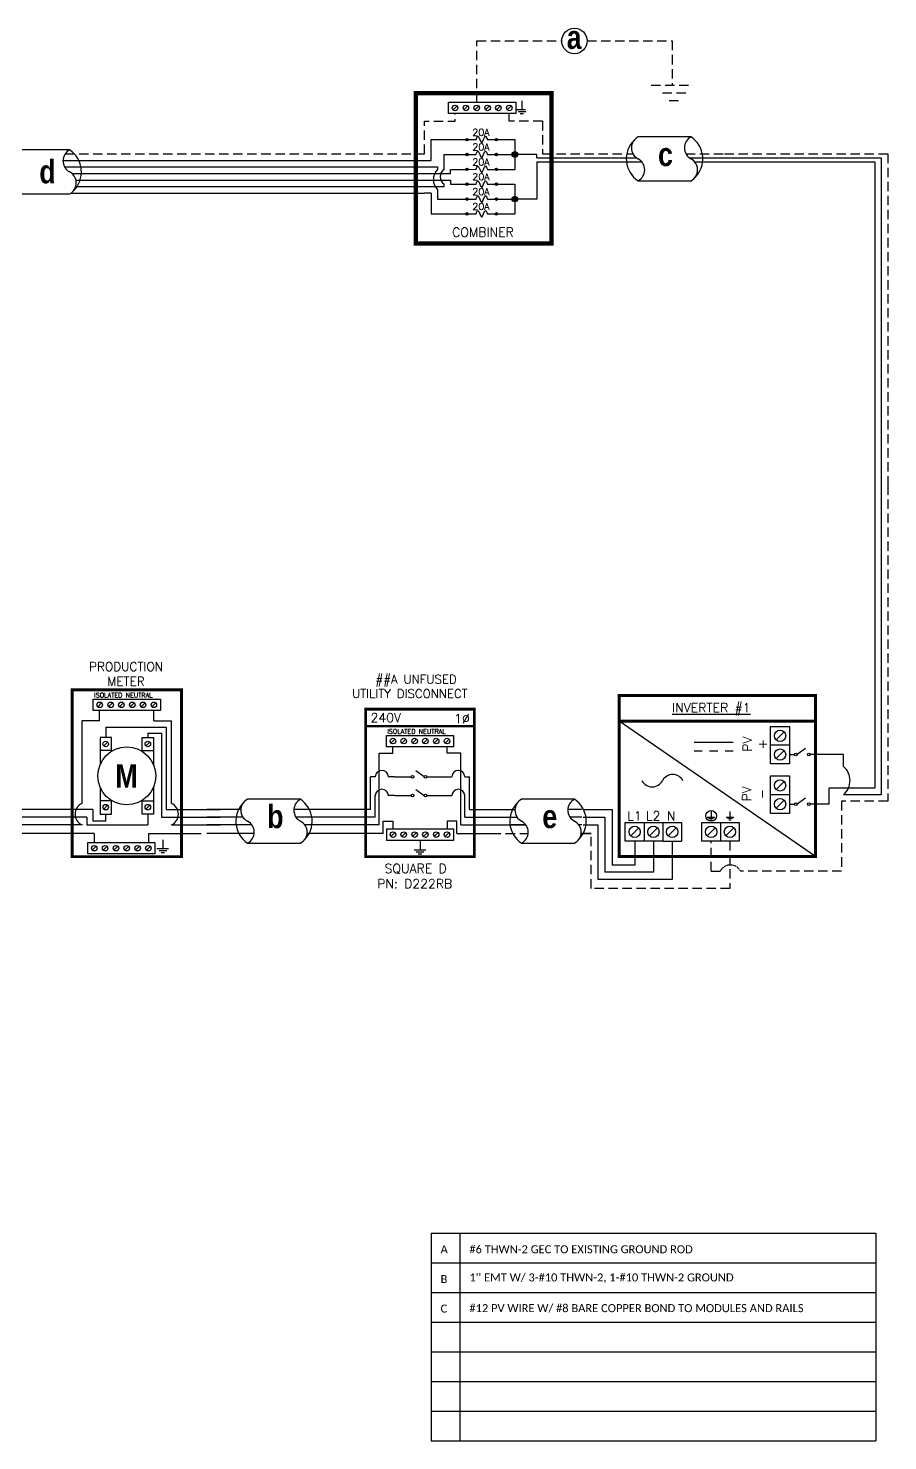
# Model space of a CAD drawing. Header units: feet. Extents: x 19668 to 20442, y 14552 to 15119.
# Drawn here: x 20097 to 20442, y 14552 to 15119 of the extents above; entities that cross this region are included whole.
import ezdxf

# ---------------------------------------------------------------- set-up
doc = ezdxf.new("R2010")
doc.units = ezdxf.units.FT
doc.header["$MEASUREMENT"] = 0
doc.linetypes.add('HIDDEN', pattern=[0.375, 0.25, -0.125])
for name, color, linetype in [('ONE LINE BLOCKS', 7, 'Continuous'), ('TABLES', 7, 'Continuous'), ('TEXT', 7, 'Continuous'), ('Z - TITLEBLOCK TXT', 7, 'Continuous')]:
    doc.layers.add(name, color=color, linetype=linetype)
doc.styles.add('ONE LINE TXT', font='techb___.ttf')
doc.styles.get("Standard").update_dxf_attribs({"font": 'simplex.shx'})

# ---------------------------------------------------------------- blocks, each defined once
blk = doc.blocks.new('M_METER PAN')
at = {"color": 253, "linetype": 'Continuous'}
for p, q in [((4.73, 8.02), (4.73, 8.75)), ((8.59, 8.02), (8.59, 8.75)), ((4.73, 8.02), (3.48, 8.02)), ((3.48, 2.14), (3.48, 8.02)), ((8.59, 8.02), (9.84, 8.02)), ((9.84, 2.14), (9.84, 8.02)), ((3.48, 0.61), (0, 0.61)), ((9.84, 0.61), (13.32, 0.61))]:
    blk.add_line(p, q, dxfattribs=at)
at = {"color": 7, "linetype": 'Continuous'}
for p, q in [((5.16, 7.56), (5.16, 6.82)), ((5.16, 7.56), (9.47, 7.56)), ((9.47, 7.56), (9.47, 1.71)), ((4.25, 1.71), (0, 1.71)), ((4.25, 1.71), (4.25, 0.9)), ((5.16, 0.9), (5.16, 1.37)), ((9.47, 1.71), (13.32, 1.71)), ((4.25, 0.9), (5.16, 0.9))]:
    blk.add_line(p, q, dxfattribs=at)
at = {"color": 10, "linetype": 'Continuous'}
for p, q in [((8.16, 7.14), (8.16, 6.82)), ((8.16, 7.14), (9.12, 7.14)), ((9.12, 7.14), (9.12, 1.15)), ((3.83, 1.15), (0, 1.15)), ((3.83, 1.15), (3.83, 0.61)), ((8.16, 1.37), (8.16, 0.61)), ((9.12, 1.15), (13.32, 1.15)), ((3.83, 0.61), (8.16, 0.61))]:
    blk.add_line(p, q, dxfattribs=at)
at = {"color": 1, "linetype": 'Continuous'}
for p, q in [((5.57, 5.9), (4.76, 5.9)), ((7.76, 5.9), (8.56, 5.9)), ((5.57, 2.33), (4.76, 2.33)), ((7.76, 2.33), (8.56, 2.33))]:
    blk.add_line(p, q, dxfattribs=at)
at = {"color": 253, "linetype": 'Continuous'}
for centre, start, end in [((3.82, 1.37), 113.9997, 246.0003), ((9.5, 1.37), 293.9997, 66.0003)]:
    blk.add_arc(centre, 0.835, start, end, dxfattribs=at)
at = {"layer": 'ONE LINE BLOCKS', "lineweight": 50, "const_width": 0.21}
blk.add_lwpolyline([(2.77, -1.65), (2.77, 10.22), (10.55, 10.22), (10.55, -1.65)], close=True, dxfattribs=at)
at = {"layer": 'TEXT', "color": 92, "linetype": 'HIDDEN', "ltscale": 15}
for p, q in [((4.35, 0), (0, 0)), ((4.35, 0), (4.35, -0.65)), ((8.2, 0), (8.2, -0.65)), ((8.2, 0), (13.32, 0))]:
    blk.add_line(p, q, dxfattribs=at)
at = {"layer": 'TEXT', "color": 92, "linetype": 'Continuous', "flags": 128}
for points in [[(9.23, -0.46), (9.23, -1.08)], [(8.81, -1.08), (9.64, -1.08)], [(9.5, -1.23), (8.96, -1.23)], [(9.35, -1.38), (9.1, -1.38)]]:
    blk.add_lwpolyline(points, dxfattribs=at)
at = {"layer": 'TEXT', "linetype": 'Continuous'}
blk.add_circle((6.66, 4.09), 2.06, dxfattribs=at)
at = {"layer": 'Z - TITLEBLOCK TXT', "color": 1, "linetype": 'Continuous'}
for p, q in [((4.27, 8.75), (4.27, 9.55)), ((4.27, 9.55), (9.05, 9.55)), ((9.05, 9.55), (9.05, 8.75)), ((9.05, 8.75), (4.27, 8.75)), ((4.76, 6.82), (4.76, 4.89)), ((5.57, 6.82), (4.76, 6.82)), ((5.57, 5.84), (5.57, 6.82)), ((7.76, 5.84), (7.76, 6.82)), ((7.76, 6.82), (8.56, 6.82)), ((8.56, 6.82), (8.56, 4.89)), ((4.76, 3.3), (4.76, 1.37)), ((8.56, 3.3), (8.56, 1.37)), ((5.57, 1.37), (5.57, 2.35)), ((7.76, 1.37), (7.76, 2.35)), ((4.76, 1.37), (5.57, 1.37)), ((8.56, 1.37), (7.76, 1.37)), ((3.89, -1.45), (3.89, -0.65)), ((3.89, -0.65), (8.66, -0.65)), ((8.66, -0.65), (8.66, -1.45)), ((8.66, -1.45), (3.89, -1.45))]:
    blk.add_line(p, q, dxfattribs=at)
at = {"layer": 'Z - TITLEBLOCK TXT', "color": 4, "linetype": 'Continuous'}
for p, q in [((4.87, 9.29), (4.6, 9.01)), ((5.64, 9.29), (5.37, 9.01)), ((6.42, 9.29), (6.14, 9.01)), ((7.19, 9.29), (6.91, 9.01)), ((7.96, 9.29), (7.68, 9.01)), ((8.73, 9.29), (8.45, 9.01)), ((5.3, 6.5), (5.02, 6.22)), ((8.3, 6.5), (8.02, 6.22)), ((5.3, 2.01), (5.02, 1.73)), ((8.3, 2.01), (8.02, 1.73)), ((4.49, -0.91), (4.21, -1.19)), ((5.26, -0.91), (4.98, -1.19)), ((6.03, -0.91), (5.75, -1.19)), ((6.8, -0.91), (6.52, -1.19)), ((7.57, -0.91), (7.29, -1.19)), ((8.34, -0.91), (8.06, -1.19))]:
    blk.add_line(p, q, dxfattribs=at)
for centre in [(4.73, 9.15), (5.51, 9.15), (6.28, 9.15), (7.05, 9.15), (7.82, 9.15), (8.59, 9.15), (5.16, 6.36), (8.16, 6.36), (5.16, 1.87), (8.16, 1.87), (4.35, -1.05), (5.12, -1.05), (5.89, -1.05), (6.66, -1.05), (7.43, -1.05), (8.2, -1.05)]:
    blk.add_circle(centre, 0.197, dxfattribs=at)
at = {"layer": 'TABLES', "color": 4, "linetype": 'Continuous'}
blk.add_text('ISOLATED NEUTRAL', height=0.3321, dxfattribs=at).set_placement((4.34, 9.67))
at = {"layer": 'TEXT', "color": 1, "insert": (6.61, 11.34), "char_height": 0.6278, "attachment_point": 5}
blk.add_mtext_dynamic_manual_height_columns('PRODUCTION METER', width=1.3203, gutter_width=7.17, heights=[0], dxfattribs=at)
at = {"layer": 'Z - TITLEBLOCK TXT', "color": 253, "linetype": 'Continuous', "style": 'ONE LINE TXT'}
blk.add_text('M', height=1.66, dxfattribs=at).set_placement((5.85, 3.26))
blk = doc.blocks.new('*U14')
at = {"color": 0}
blk.add_blockref('M_METER PAN', (0, 0), dxfattribs=at)
blk = doc.blocks.new('*U8')
at = {"color": 7, "linetype": 'Continuous'}
for p, q in [((6.67, 2.43), (2.91, 2.43)), ((2.44, 1.71), (0, 1.71)), ((9.57, 1.71), (6.2, 1.71)), ((2.91, -0.69), (6.67, -0.69))]:
    blk.add_line(p, q, dxfattribs=at)
at = {"color": 10, "linetype": 'Continuous'}
for p, q in [((2.59, 1.15), (0, 1.15)), ((9.57, 1.15), (6.35, 1.15))]:
    blk.add_line(p, q, dxfattribs=at)
at = {"color": 253, "linetype": 'Continuous'}
for p, q in [((3.21, 0.61), (0, 0.61)), ((9.57, 0.61), (6.97, 0.61))]:
    blk.add_line(p, q, dxfattribs=at)
at = {"color": 7, "linetype": 'Continuous'}
for centre, start, end in [((3.94, 0.87), 133.9732, 236.4265), ((5.63, 0.87), 313.9732, 56.4265)]:
    blk.add_arc(centre, 1.87, start, end, dxfattribs=at)
at = {"layer": 'TEXT', "color": 92, "linetype": 'HIDDEN', "ltscale": 15}
for p, q in [((3.37, 0), (0, 0)), ((9.57, 0), (7.14, 0))]:
    blk.add_line(p, q, dxfattribs=at)
at = {"layer": 'Z - TITLEBLOCK TXT', "linetype": 'Continuous'}
for centre, start, end in [((3.31, 1.65), 117.6639, 242.3361), ((7.08, 1.65), 117.6639, 242.3361), ((2.5, 0.09), 297.6639, 62.3361), ((6.26, 0.09), 297.6639, 62.3361)]:
    blk.add_arc(centre, 0.882, start, end, dxfattribs=at)
blk = doc.blocks.new('*T12')
at = {"linetype": 'ByBlock', "lineweight": -2, "transparency": 16777216}
for p, q in [((0, 0), (178.52, 0)), ((0, 0), (0, -83.27)), ((11.58, 0), (11.58, -83.27)), ((178.52, 0), (178.52, -83.27)), ((0, -11.84), (178.52, -11.84)), ((0, -23.75), (178.52, -23.75)), ((0, -35.65), (178.52, -35.65)), ((0, -47.56), (178.52, -47.56)), ((0, -59.46), (178.52, -59.46)), ((0, -71.37), (178.52, -71.37)), ((0, -83.27), (178.52, -83.27))]:
    blk.add_line(p, q, dxfattribs=at)
at = {"color": 0, "linetype": 'Continuous', "transparency": 16777216, "char_height": 3.2119, "attachment_point": 7}
for s, insert, width in [('{\\fCalibri|b0|i0|c0;A', (3.78, -8.06), 4.025), ('{\\fCalibri|b0|i0|c0;#6 THWN-2 GEC TO EXISTING GROUND ROD', (15.36, -8.06), 159.3801), ('{\\fCalibri|b0|i0|c0;B', (3.78, -19.97), 4.025), ("{\\fCalibri|b0|i0|c0;1'' EMT W/ 3-#10 THWN-2, 1-#10 THWN-2 GROUND", (15.36, -19.97), 159.3801), ('{\\fCalibri|b0|i0|c0;#12 PV WIRE W/ #8 BARE COPPER BOND TO MODULES AND RAILS', (15.36, -31.87), 159.3801), ('{\\fCalibri|b0|i0|c0;C', (3.78, -31.87), 4.025), ('{\\fCalibri|b0|i0|c0;', (3.78, -43.78), 4.025), ('{\\fCalibri|b0|i0|c0;', (15.36, -43.78), 159.3801), ('{\\fCalibri|b0|i0|c0;', (3.78, -55.68), 4.025), ('{\\fCalibri|b0|i0|c0;', (15.36, -55.68), 159.3801), ('{\\fCalibri|b0|i0|c0;', (3.78, -67.59), 4.025), ('{\\fCalibri|b0|i0|c0;', (15.36, -67.59), 159.3801), ('{\\fCalibri|b0|i0|c0;', (3.78, -79.5), 4.025), ('{\\fCalibri|b0|i0|c0;', (15.36, -79.5), 159.3801)]:
    blk.add_mtext(s, dxfattribs=dict(at, insert=insert, width=width))
blk = doc.blocks.new('M_UTILITY DISCONNECT')
at = {"color": 253, "linetype": 'Continuous'}
for p, q in [((3.67, 5.71), (3.67, 6.17)), ((7.52, 5.71), (7.52, 6.17)), ((2.7, 0.61), (2.7, 5.71)), ((2.7, 5.71), (3.67, 5.71)), ((8.5, 5.71), (7.52, 5.71)), ((8.5, 0.61), (8.5, 5.71)), ((2.7, 0.61), (0, 0.61)), ((8.5, 0.61), (11.2, 0.61))]:
    blk.add_line(p, q, dxfattribs=at)
at = {"color": 7, "linetype": 'Continuous'}
for p, q in [((2.08, 1.71), (2.08, 4.03)), ((2.41, 4.03), (2.08, 4.03)), ((3.81, 4.03), (3.34, 4.03)), ((7.39, 4.03), (7.85, 4.03)), ((8.79, 4.03), (9.12, 4.03)), ((9.12, 1.71), (9.12, 4.03)), ((2.08, 1.71), (0, 1.71)), ((9.12, 1.71), (11.2, 1.71))]:
    blk.add_line(p, q, dxfattribs=at)
at = {"color": 10, "linetype": 'Continuous'}
for p, q in [((2.41, 1.15), (2.41, 2.7)), ((3.81, 2.7), (3.34, 2.7)), ((7.39, 2.7), (7.85, 2.7)), ((8.79, 1.15), (8.79, 2.7)), ((2.41, 1.15), (0, 1.15)), ((8.79, 1.15), (11.2, 1.15))]:
    blk.add_line(p, q, dxfattribs=at)
at = {"color": 7, "linetype": 'Continuous'}
for centre in [(2.88, 4.01), (8.32, 4.01)]:
    blk.add_arc(centre, 0.468, 3.2819, 176.7181, dxfattribs=at)
at = {"color": 10, "linetype": 'Continuous'}
for centre in [(2.88, 2.67), (8.32, 2.67)]:
    blk.add_arc(centre, 0.468, 3.2819, 176.7181, dxfattribs=at)
at = {"layer": 'ONE LINE BLOCKS', "lineweight": 50}
blk.add_line((1.73, 7.64), (9.46, 7.64), dxfattribs=at)
at = {"layer": 'ONE LINE BLOCKS', "lineweight": 50, "const_width": 0.21}
blk.add_lwpolyline([(1.73, -1.65), (1.73, 8.84), (9.46, 8.84), (9.46, -1.65)], close=True, dxfattribs=at)
at = {"layer": 'TEXT', "color": 92, "linetype": 'HIDDEN', "ltscale": 15}
for p, q in [((2.98, 0), (0, 0)), ((2.98, 0), (2.98, 0.87)), ((2.98, 0.87), (3.67, 0.87)), ((3.67, 0.87), (3.67, 0.32)), ((8.22, 0.87), (7.52, 0.87)), ((7.52, 0.87), (7.52, 0.32)), ((8.22, 0), (8.22, 0.87)), ((8.22, 0), (11.2, 0))]:
    blk.add_line(p, q, dxfattribs=at)
at = {"layer": 'TEXT', "color": 92, "linetype": 'Continuous', "flags": 128}
for points in [[(5.6, -0.54), (5.6, -1.16)], [(5.18, -1.16), (6.01, -1.16)], [(5.87, -1.32), (5.33, -1.32)], [(5.72, -1.47), (5.47, -1.47)]]:
    blk.add_lwpolyline(points, dxfattribs=at)
at = {"layer": 'Z - TITLEBLOCK TXT', "color": 1, "linetype": 'Continuous'}
for p, q in [((3.21, 6.17), (3.21, 6.97)), ((3.21, 6.97), (7.98, 6.97)), ((7.98, 6.17), (3.21, 6.17)), ((7.98, 6.97), (7.98, 6.17)), ((3.81, 4.03), (4.97, 4.03)), ((5.31, 4.47), (5.89, 4.04)), ((6.08, 4.03), (7.39, 4.03)), ((5.31, 3.13), (5.89, 2.7)), ((3.81, 2.7), (4.97, 2.7)), ((6.08, 2.7), (7.39, 2.7)), ((3.21, 0.32), (7.98, 0.32)), ((3.21, 0.32), (3.21, -0.49)), ((7.98, 0.32), (7.98, -0.49)), ((7.98, -0.49), (3.21, -0.49))]:
    blk.add_line(p, q, dxfattribs=at)
at = {"layer": 'Z - TITLEBLOCK TXT', "color": 4, "linetype": 'Continuous'}
for p, q in [((3.81, 6.71), (3.53, 6.43)), ((4.58, 6.71), (4.3, 6.43)), ((5.35, 6.71), (5.07, 6.43)), ((6.12, 6.71), (5.84, 6.43)), ((6.89, 6.71), (6.61, 6.43)), ((7.66, 6.71), (7.39, 6.43)), ((3.81, 0.06), (3.53, -0.22)), ((4.58, 0.06), (4.3, -0.22)), ((5.35, 0.06), (5.07, -0.22)), ((6.12, 0.06), (5.84, -0.22)), ((6.89, 0.06), (6.61, -0.22)), ((7.66, 0.06), (7.39, -0.22))]:
    blk.add_line(p, q, dxfattribs=at)
for centre in [(3.67, 6.57), (4.44, 6.57), (5.21, 6.57), (5.98, 6.57), (6.75, 6.57), (7.52, 6.57), (3.67, -0.08), (4.44, -0.08), (5.21, -0.08), (5.98, -0.08), (6.75, -0.08), (7.52, -0.08)]:
    blk.add_circle(centre, 0.197, dxfattribs=at)
at = {"layer": 'Z - TITLEBLOCK TXT', "color": 1, "linetype": 'Continuous'}
for centre in [(5.07, 4.03), (5.98, 4.03), (5.07, 2.7), (5.98, 2.7)]:
    blk.add_circle(centre, 0.0959, dxfattribs=at)
at = {"layer": 'TABLES', "color": 4, "linetype": 'Continuous'}
blk.add_text('ISOLATED NEUTRAL', height=0.3321, dxfattribs=at).set_placement((3.27, 7.09))
at = {"layer": 'TEXT', "color": 1}
for s, width, gutter_width, heights, insert, char_height, attachment_point in [('\\A1;\\pi2.3297; ##A UNFUSED \\P\\pi1.0912;UTILITY DISCONNECT', 11.508, 0, [1.92], (-0.32, 11.27), 0.612, 1), ('240V', 0.1481, 0.75, [0], (3.16, 8.23), 0.648, 5), ('1∅', 0.1481, 0.75, [0], (8.58, 8.17), 0.648, 5), ('\\A1;\\pi1.5665,t4.8065;SQUARE D\\P\\pi1.042,t4.282;PN: D222RB', 8.0394, 0.203, [2.35], (1.51, -2.17), 0.648, 1)]:
    blk.add_mtext_dynamic_manual_height_columns(s, width=width, gutter_width=gutter_width, heights=heights, dxfattribs=dict(at, insert=insert, char_height=char_height, attachment_point=attachment_point))

msp = doc.modelspace()

# ---------------------------------------------------------------- hatches: boundary and pattern name
at = {"linetype": 'Continuous'}
h = msp.add_hatch(color=7, dxfattribs=at)
h.dxf.hatch_style = 1
edge = h.paths.add_edge_path()
edge.add_arc((20273.28, 15073.96), 0.513, 0, 360)
h = msp.add_hatch(color=7, dxfattribs=at)
h.dxf.hatch_style = 1
edge = h.paths.add_edge_path()
edge.add_arc((20285.06, 15073.96), 0.513, 0, 360)
h = msp.add_hatch(color=7, dxfattribs=at)
h.dxf.hatch_style = 1
edge = h.paths.add_edge_path()
edge.add_arc((20273.28, 15068), 0.513, 0, 360)
h = msp.add_hatch(color=7, dxfattribs=at)
h.dxf.hatch_style = 1
edge = h.paths.add_edge_path()
edge.add_arc((20285.06, 15068), 0.513, 0, 360)
h = msp.add_hatch(color=7, dxfattribs=at)
h.dxf.hatch_style = 1
edge = h.paths.add_edge_path()
edge.add_arc((20273.28, 15062.04), 0.513, 0, 360)
h = msp.add_hatch(color=7, dxfattribs=at)
h.dxf.hatch_style = 1
edge = h.paths.add_edge_path()
edge.add_arc((20285.06, 15062.04), 0.513, 0, 360)
h = msp.add_hatch(color=253, dxfattribs=at)
h.dxf.hatch_style = 1
edge = h.paths.add_edge_path()
edge.add_arc((20273.28, 15056.08), 0.513, 0, 360)
h = msp.add_hatch(color=253, dxfattribs=at)
h.dxf.hatch_style = 1
edge = h.paths.add_edge_path()
edge.add_arc((20285.06, 15056.08), 0.513, 0, 360)
h = msp.add_hatch(color=253, dxfattribs=at)
h.dxf.hatch_style = 1
edge = h.paths.add_edge_path()
edge.add_arc((20273.28, 15050.12), 0.513, 0, 360)
h = msp.add_hatch(color=253, dxfattribs=at)
h.dxf.hatch_style = 1
edge = h.paths.add_edge_path()
edge.add_arc((20285.06, 15050.12), 0.513, 0, 360)
h = msp.add_hatch(color=253, dxfattribs=at)
h.dxf.hatch_style = 1
edge = h.paths.add_edge_path()
edge.add_arc((20273.28, 15044.16), 0.513, 0, 360)
h = msp.add_hatch(color=253, dxfattribs=at)
h.dxf.hatch_style = 1
edge = h.paths.add_edge_path()
edge.add_arc((20285.06, 15044.16), 0.513, 0, 360)
at = {"layer": 'ONE LINE BLOCKS', "linetype": 'Continuous'}
h = msp.add_hatch(color=254, dxfattribs=at)
h.dxf.hatch_style = 1
edge = h.paths.add_edge_path()
edge.add_arc((20292.46, 15068), 1.11, 0, 360)
h = msp.add_hatch(color=254, dxfattribs=at)
h.dxf.hatch_style = 1
edge = h.paths.add_edge_path()
edge.add_arc((20292.46, 15050.12), 1.11, 0, 360)

# ---------------------------------------------------------------- linework, layer by layer
at = {"color": 7, "linetype": 'Continuous'}
for p, q in [((20113.73, 15069.82), (20092.48, 15069.82)), ((20363.2, 15075.07), (20341.96, 15075.07)), ((20111.07, 15065.62), (20256.2, 15065.61)), ((20301.31, 15068), (20292.46, 15068)), ((20301.31, 15066.63), (20301.31, 15068)), ((20301.31, 15066.63), (20341.35, 15066.63)), ((20362.6, 15066.63), (20376.6, 15066.63)), ((20376.6, 15066.63), (20439.57, 15066.63)), ((20439.57, 15066.63), (20439.57, 14934.81)), ((20114.67, 15060.37), (20256.2, 15060.37)), ((20116.17, 15055.13), (20256.2, 15055.13)), ((20341.96, 15057.44), (20363.2, 15057.44)), ((20092.48, 15052.2), (20113.73, 15052.2)), ((20439.57, 14934.81), (20439.57, 14811.02)), ((20424.4, 14827.14), (20410.99, 14827.14)), ((20424.4, 14822.42), (20424.4, 14827.14)), ((20316.42, 14809.22), (20295.17, 14809.22)), ((20439.57, 14811.02), (20424.4, 14811.02)), ((20286, 14805.14), (20292.52, 14805.14)), ((20319.43, 14805.14), (20313.76, 14805.14)), ((20319.94, 14805.14), (20331.53, 14805.14)), ((20331.53, 14805.14), (20331.53, 14782.76)), ((20340.58, 14792.35), (20340.58, 14782.76)), ((20295.17, 14791.59), (20316.42, 14791.59)), ((20340.58, 14782.76), (20331.53, 14782.76))]:
    msp.add_line(p, q, dxfattribs=at)
at = {"color": 1, "linetype": 'Continuous'}
for p, q in [((20273.79, 15073.96), (20276.93, 15073.97)), ((20281.43, 15073.96), (20284.55, 15073.96)), ((20273.79, 15068), (20276.93, 15068.01)), ((20281.43, 15068), (20284.55, 15068)), ((20273.79, 15062.04), (20276.93, 15062.05)), ((20281.43, 15062.04), (20284.55, 15062.04)), ((20273.79, 15056.08), (20276.93, 15056.09)), ((20281.43, 15056.08), (20284.55, 15056.08)), ((20273.79, 15050.12), (20276.93, 15050.12)), ((20281.43, 15050.12), (20284.55, 15050.12)), ((20273.79, 15044.16), (20276.93, 15044.16)), ((20281.43, 15044.16), (20284.55, 15044.16))]:
    msp.add_line(p, q, dxfattribs=at)
at = {"color": 253, "linetype": 'Continuous'}
for p, q in [((20301.31, 15065.02), (20301.31, 15050.12)), ((20301.31, 15065.02), (20343.48, 15065.02)), ((20364.73, 15065.02), (20376.6, 15065.02)), ((20376.6, 15065.02), (20436.95, 15065.02)), ((20436.95, 15065.02), (20436.95, 14932.14)), ((20111.69, 15062.99), (20256.2, 15062.99)), ((20116.26, 15057.75), (20256.2, 15057.75)), ((20114.24, 15052.5), (20256.2, 15052.5)), ((20258.82, 15052.5), (20258.82, 15044.16)), ((20301.31, 15050.12), (20292.46, 15050.12)), ((20258.82, 15044.16), (20266.69, 15044.16)), ((20436.95, 14932.14), (20436.95, 14813.64)), ((20436.95, 14813.64), (20418.49, 14813.64)), ((20418.49, 14813.64), (20418.49, 14807.24)), ((20418.49, 14807.24), (20410.99, 14807.24)), ((20284.74, 14798.93), (20296.88, 14798.93)), ((20296.88, 14798.93), (20290.58, 14798.93)), ((20319.43, 14798.93), (20318.13, 14798.93)), ((20319.94, 14798.93), (20325.91, 14798.93)), ((20325.91, 14776.99), (20325.91, 14798.93)), ((20355.65, 14792.35), (20355.65, 14776.99)), ((20355.65, 14776.99), (20325.91, 14776.99))]:
    msp.add_line(p, q, dxfattribs=at)
at = {"color": 10, "linetype": 'Continuous'}
for p, q in [((20284.14, 14801.97), (20293.4, 14801.97)), ((20319.43, 14801.97), (20314.64, 14801.97)), ((20319.94, 14801.97), (20328.59, 14801.97)), ((20328.59, 14801.97), (20328.59, 14779.95)), ((20348.12, 14792.35), (20348.12, 14779.95)), ((20348.12, 14779.95), (20328.59, 14779.95))]:
    msp.add_line(p, q, dxfattribs=at)
at = {"color": 7, "linetype": 'Continuous', "flags": 128}
for points in [[(20256.2, 15065.61), (20258.82, 15065.61), (20258.82, 15073.96), (20266.69, 15073.96)], [(20266.69, 15073.96), (20273.28, 15073.96)], [(20285.06, 15073.96), (20292.46, 15073.96)], [(20292.46, 15073.96), (20292.46, 15062.04)], [(20264.07, 15062.04), (20264.07, 15068), (20266.69, 15068)], [(20266.69, 15068), (20273.28, 15068)], [(20266.69, 15068), (20273.28, 15068)], [(20285.06, 15068), (20292.46, 15068)], [(20256.2, 15060.37), (20266.69, 15060.37), (20266.69, 15062.04)], [(20266.69, 15062.04), (20273.28, 15062.04)], [(20266.69, 15062.04), (20273.28, 15062.04)], [(20285.06, 15062.04), (20292.46, 15062.04)], [(20256.2, 15055.13), (20264.07, 15055.13), (20264.07, 15056.08)]]:
    msp.add_lwpolyline(points, dxfattribs=at)
at = {"color": 253, "linetype": 'Continuous', "flags": 128}
for points in [[(20256.2, 15062.99), (20261.45, 15062.99), (20261.45, 15062.04)], [(20256.2, 15057.75), (20266.69, 15057.75), (20266.69, 15056.08)], [(20261.45, 15053.77), (20261.45, 15050.12), (20266.69, 15050.12)], [(20266.69, 15056.08), (20273.28, 15056.08)], [(20266.69, 15056.08), (20273.28, 15056.08)], [(20285.06, 15056.08), (20292.46, 15056.08)], [(20292.46, 15056.08), (20292.46, 15044.16)], [(20258.82, 15052.5), (20256.2, 15052.5)], [(20266.69, 15050.12), (20273.28, 15050.12)], [(20266.69, 15050.12), (20273.28, 15050.12)], [(20285.06, 15050.12), (20292.46, 15050.12)], [(20266.69, 15044.16), (20273.28, 15044.16)], [(20285.06, 15044.16), (20292.46, 15044.16)]]:
    msp.add_lwpolyline(points, dxfattribs=at)
at = {"color": 7, "linetype": 'Continuous'}
for centre, radius in [((20316.4, 15113.57), 5.11), ((20273.28, 15073.96), 0.513), ((20285.06, 15073.96), 0.513), ((20273.28, 15068), 0.513), ((20285.06, 15068), 0.513), ((20273.28, 15062.04), 0.513), ((20285.06, 15062.04), 0.513)]:
    msp.add_circle(centre, radius, dxfattribs=at)
at = {"color": 253, "linetype": 'Continuous'}
for centre in [(20273.28, 15056.08), (20285.06, 15056.08), (20273.28, 15050.12), (20285.06, 15050.12), (20273.28, 15044.16), (20285.06, 15044.16)]:
    msp.add_circle(centre, 0.513, dxfattribs=at)
at = {"color": 7, "linetype": 'Continuous'}
for centre, radius, start, end in [((20107.88, 15061.01), 10.58, 313.9732, 56.4265), ((20347.81, 15066.25), 10.58, 133.9732, 236.4265), ((20357.35, 15066.25), 10.58, 313.9732, 56.4265), ((20266.11, 15059.06), 3.61, 124.3567, 235.6433), ((20310.57, 14800.4), 10.58, 313.9732, 56.4265), ((20301.02, 14800.4), 10.58, 133.9732, 236.4265)]:
    msp.add_arc(centre, radius, start, end, dxfattribs=at)
at = {"color": 253, "linetype": 'Continuous'}
msp.add_arc((20265.67, 15057.91), 5.91, 135.6055, 224.3945, dxfattribs=at)
at = {"color": 1, "linetype": 'Continuous'}
for points in [[(20276.93, 15073.97), (20277.59, 15075.31), (20279.18, 15072.62), (20280.64, 15075.31), (20281.43, 15073.96)], [(20276.93, 15068.01), (20277.59, 15069.34), (20279.18, 15066.66), (20280.64, 15069.34), (20281.43, 15068)], [(20276.93, 15062.05), (20277.59, 15063.38), (20279.18, 15060.7), (20280.64, 15063.38), (20281.43, 15062.04)], [(20276.93, 15056.09), (20277.59, 15057.42), (20279.18, 15054.73), (20280.64, 15057.42), (20281.43, 15056.08)], [(20276.93, 15050.12), (20277.59, 15051.46), (20279.18, 15048.77), (20280.64, 15051.46), (20281.43, 15050.12)], [(20276.93, 15044.16), (20277.59, 15045.5), (20279.18, 15042.81), (20280.64, 15045.5), (20281.43, 15044.16)]]:
    msp.add_spline(points, degree=3, dxfattribs=at)
at = {"layer": 'ONE LINE BLOCKS', "lineweight": 50}
for points, const_width in [([(20307.23, 15032.31), (20252.77, 15032.31), (20252.77, 15092.65), (20307.23, 15092.65)], 1.71), ([(20307.23, 15032.31), (20252.77, 15032.31), (20252.77, 15092.65), (20307.23, 15092.65)], 1.71), ([(20334.37, 14786.19), (20334.37, 14850.84), (20413.14, 14850.84), (20413.14, 14786.19)], 1.19), ([(20334.37, 14840.56), (20334.37, 14850.84), (20413.14, 14850.84), (20413.14, 14840.56)], 1.19)]:
    msp.add_lwpolyline(points, close=True, dxfattribs=dict(at, const_width=const_width))
at = {"layer": 'TEXT', "color": 92, "linetype": 'HIDDEN', "ltscale": 15}
for p, q in [((20277.18, 15088.97), (20277.18, 15113.57)), ((20277.18, 15113.57), (20311.29, 15113.57)), ((20321.51, 15113.57), (20355.62, 15113.57)), ((20355.62, 15113.57), (20355.62, 15095.78)), ((20290.23, 15081.35), (20290.23, 15084.43)), ((20303.58, 15081.35), (20290.23, 15081.35)), ((20303.58, 15081.35), (20303.58, 15068.24)), ((20111.94, 15068.24), (20256.2, 15068.24)), ((20303.58, 15068.24), (20339.92, 15068.24)), ((20361.17, 15068.24), (20376.6, 15068.24)), ((20376.6, 15068.24), (20442.19, 15068.24)), ((20442.19, 15068.24), (20442.19, 14935.21)), ((20442.19, 14935.21), (20442.19, 14808.4)), ((20442.19, 14808.4), (20423.68, 14808.4)), ((20423.68, 14808.4), (20423.68, 14780.32)), ((20283.16, 14795.48), (20297.81, 14795.48)), ((20323.18, 14795.48), (20319.06, 14795.48)), ((20319.94, 14795.48), (20323.18, 14795.48)), ((20323.18, 14773.45), (20323.18, 14795.48)), ((20371.29, 14780.32), (20371.29, 14792.35)), ((20378.82, 14792.35), (20378.82, 14773.45)), ((20371.29, 14780.32), (20374.89, 14780.32)), ((20423.68, 14780.32), (20383.13, 14780.32)), ((20378.82, 14773.45), (20323.18, 14773.45))]:
    msp.add_line(p, q, dxfattribs=at)
at = {"layer": 'TEXT', "color": 92, "linetype": 'HIDDEN', "ltscale": 15, "flags": 128}
for points in [[(20347.14, 15095.78), (20364.11, 15095.78)], [(20361.17, 15092.63), (20350.08, 15092.63)], [(20295.3, 15089.56), (20295.29, 15086.05)], [(20358.23, 15089.49), (20353.02, 15089.49)], [(20256.2, 15068.24), (20256.2, 15081.35), (20268.47, 15081.35), (20268.47, 15084.43)], [(20292.95, 15086.05), (20297.63, 15086.05)], [(20296.82, 15085.19), (20293.76, 15085.19)], [(20296.01, 15084.32), (20294.57, 15084.32)]]:
    msp.add_lwpolyline(points, dxfattribs=at)
at = {"layer": 'TEXT', "color": 92, "linetype": 'Continuous', "flags": 128}
for points in [[(20371.29, 14804.29), (20371.29, 14802)], [(20378.83, 14804.29), (20378.82, 14802)], [(20369.75, 14802), (20372.82, 14802)], [(20372.29, 14801.43), (20370.28, 14801.43)], [(20371.76, 14800.86), (20370.82, 14800.86)], [(20377.29, 14802), (20380.36, 14802)], [(20379.83, 14801.43), (20377.82, 14801.43)], [(20379.29, 14800.86), (20378.35, 14800.86)]]:
    msp.add_lwpolyline(points, dxfattribs=at)
at = {"layer": 'TEXT', "color": 92, "linetype": 'Continuous'}
msp.add_circle((20371.29, 14802.55), 2.17, dxfattribs=at)
at = {"layer": 'TEXT', "color": 92, "linetype": 'HIDDEN', "ltscale": 0.3}
msp.add_arc((20379.01, 14778.16), 4.65, 27.6639, 152.3361, dxfattribs=at)
at = {"layer": 'Z - TITLEBLOCK TXT', "color": 1, "linetype": 'Continuous'}
for p, q in [((20265.88, 15084.43), (20265.88, 15088.97)), ((20265.88, 15088.97), (20292.82, 15088.97)), ((20292.82, 15088.97), (20292.82, 15084.43)), ((20292.82, 15084.43), (20265.88, 15084.43)), ((20395.18, 14823.37), (20395.18, 14838.44)), ((20395.18, 14838.44), (20402.72, 14838.44)), ((20395.18, 14823.37), (20395.18, 14838.44)), ((20402.72, 14838.44), (20402.72, 14823.37)), ((20402.72, 14838.44), (20402.72, 14830.91)), ((20402.72, 14830.91), (20395.18, 14830.91)), ((20402.72, 14827.14), (20404.75, 14827.14)), ((20409.14, 14829.6), (20405.88, 14827.16)), ((20402.72, 14823.37), (20395.18, 14823.37)), ((20395.18, 14803.48), (20395.18, 14818.55)), ((20395.18, 14818.55), (20402.72, 14818.55)), ((20402.72, 14818.55), (20402.72, 14811.01)), ((20402.72, 14811.01), (20395.18, 14811.01)), ((20402.72, 14811.01), (20402.72, 14803.48)), ((20409.14, 14809.71), (20405.88, 14807.26)), ((20402.72, 14803.48), (20395.18, 14803.48)), ((20402.72, 14807.24), (20404.75, 14807.24)), ((20336.82, 14799.88), (20351.88, 14799.88)), ((20336.82, 14792.35), (20336.82, 14799.88)), ((20336.82, 14799.88), (20344.35, 14799.88)), ((20344.35, 14799.88), (20344.35, 14792.35)), ((20351.88, 14799.88), (20351.88, 14792.35)), ((20351.88, 14799.88), (20359.42, 14799.88)), ((20359.42, 14799.88), (20359.42, 14792.35)), ((20367.52, 14799.88), (20382.59, 14799.88)), ((20367.52, 14792.35), (20367.52, 14799.88)), ((20367.52, 14799.88), (20375.06, 14799.88)), ((20375.06, 14799.88), (20375.06, 14792.35)), ((20382.59, 14799.88), (20382.59, 14792.35)), ((20351.88, 14792.35), (20336.82, 14792.35)), ((20351.88, 14792.35), (20359.42, 14792.35)), ((20382.59, 14792.35), (20367.52, 14792.35))]:
    msp.add_line(p, q, dxfattribs=at)
at = {"layer": 'Z - TITLEBLOCK TXT', "color": 4, "linetype": 'Continuous'}
for p, q in [((20269.26, 15087.49), (20267.69, 15085.92)), ((20273.61, 15087.49), (20272.04, 15085.92)), ((20277.96, 15087.49), (20276.39, 15085.92)), ((20282.31, 15087.49), (20280.74, 15085.92)), ((20286.66, 15087.49), (20285.09, 15085.92)), ((20291.01, 15087.49), (20289.44, 15085.92)), ((20400.56, 14836.28), (20397.34, 14833.07)), ((20400.56, 14828.75), (20397.34, 14825.53)), ((20400.56, 14816.39), (20397.34, 14813.17)), ((20400.56, 14808.85), (20397.34, 14805.64)), ((20342.19, 14797.72), (20338.98, 14794.51)), ((20349.72, 14797.72), (20346.51, 14794.51)), ((20357.26, 14797.72), (20354.04, 14794.51)), ((20372.9, 14797.72), (20369.68, 14794.51)), ((20380.43, 14797.72), (20377.22, 14794.51))]:
    msp.add_line(p, q, dxfattribs=at)
at = {"layer": 'Z - TITLEBLOCK TXT', "color": 7, "linetype": 'Continuous'}
for p, q in [((20413.14, 14786.19), (20334.37, 14840.56)), ((20380.19, 14831.95), (20364.42, 14831.95)), ((20367.72, 14828.54), (20364.42, 14828.54)), ((20373.95, 14828.54), (20370.66, 14828.54)), ((20380.19, 14828.54), (20376.89, 14828.54))]:
    msp.add_line(p, q, dxfattribs=at)
at = {"layer": 'Z - TITLEBLOCK TXT', "color": 4, "linetype": 'Continuous'}
for centre, radius in [((20268.47, 15086.7), 1.11), ((20272.82, 15086.7), 1.11), ((20277.18, 15086.7), 1.11), ((20281.53, 15086.7), 1.11), ((20285.88, 15086.7), 1.11), ((20290.23, 15086.7), 1.11), ((20398.95, 14834.67), 2.27), ((20398.95, 14827.14), 2.27), ((20398.95, 14814.78), 2.27), ((20398.95, 14807.24), 2.27), ((20340.58, 14796.12), 2.27), ((20348.12, 14796.12), 2.27), ((20355.65, 14796.12), 2.27), ((20371.29, 14796.12), 2.27), ((20378.82, 14796.12), 2.27)]:
    msp.add_circle(centre, radius, dxfattribs=at)
at = {"layer": 'Z - TITLEBLOCK TXT', "color": 7, "linetype": 'Continuous'}
for centre in [(20292.46, 15068), (20292.46, 15068), (20292.46, 15050.12), (20292.46, 15050.12)]:
    msp.add_circle(centre, 1.11, dxfattribs=at)
at = {"layer": 'Z - TITLEBLOCK TXT', "color": 1, "linetype": 'Continuous'}
for centre in [(20405.3, 14827.14), (20410.45, 14827.14), (20405.3, 14807.24), (20410.45, 14807.24)]:
    msp.add_circle(centre, 0.541, dxfattribs=at)
at = {"layer": 'Z - TITLEBLOCK TXT', "linetype": 'Continuous'}
for centre, radius, start, end in [((20116.04, 15065.42), 4.98, 117.6639, 242.3361), ((20344.27, 15070.66), 4.98, 117.6639, 242.3361), ((20365.51, 15070.66), 4.98, 117.6639, 242.3361), ((20339.65, 15061.85), 4.98, 297.6639, 62.3361), ((20360.89, 15061.85), 4.98, 297.6639, 62.3361), ((20111.42, 15056.6), 4.98, 297.6639, 62.3361), ((20419.63, 14816.72), 7.43, 309.9338, 50.0662), ((20347.6, 14818.82), 4.65, 207.6639, 332.3361), ((20355.84, 14814.5), 4.65, 27.6639, 152.3361), ((20297.48, 14804.81), 4.98, 117.6639, 242.3361), ((20318.73, 14804.81), 4.98, 117.6639, 242.3361), ((20292.86, 14795.99), 4.98, 297.6639, 62.3361), ((20314.11, 14795.99), 4.98, 297.6639, 62.3361)]:
    msp.add_arc(centre, radius, start, end, dxfattribs=at)

# ---------------------------------------------------------------- block references
at = {"color": 155, "true_color": 0x647190, "xscale": 5.644441731736358, "yscale": 5.644441731736358, "zscale": 5.644441731736358}
for name, p in [('*U14', (20099.07, 14795.48)), ('M_UTILITY DISCONNECT', (20222.81, 14795.48)), ('*U8', (20050.03, 14795.48)), ('*U8', (20168.77, 14795.48))]:
    msp.add_blockref(name, p, dxfattribs=at)
msp.add_blockref('*T12', (20258.87, 14635))

# ---------------------------------------------------------------- texts
at = {"layer": 'TABLES', "color": 1, "linetype": 'Continuous'}
for s, height, p in [('20A', 2.778, (20275.44, 15075.55)), ('20A', 2.778, (20275.44, 15069.58)), ('20A', 2.778, (20275.44, 15063.62)), ('20A', 2.778, (20275.44, 15057.66)), ('20A', 2.778, (20275.44, 15051.7)), ('20A', 2.778, (20275.44, 15045.74)), ('%%UINVERTER #1', 3.6576, (20355.58, 14844.1))]:
    msp.add_text(s, height=height, dxfattribs=at).set_placement(p)
at = {"layer": 'TEXT', "color": 1, "attachment_point": 5}
for s, width, gutter_width, insert, char_height in [('COMBINER', 1.1897, 7.17, (20279.67, 15036.81), 3.658), ('L1', 0.1481, 0.75, (20340.53, 14802.53), 3.658), ('L2', 0.1481, 0.75, (20347.99, 14802.56), 3.658), ('N', 0.1481, 0.75, (20355.24, 14802.5), 3.66)]:
    msp.add_mtext_dynamic_manual_height_columns(s, width=width, gutter_width=gutter_width, heights=[0], dxfattribs=dict(at, insert=insert, char_height=char_height))
at = {"layer": 'TEXT', "color": 1, "char_height": 3.658, "attachment_point": 5, "rotation": 90}
for s, width, insert in [('PV +', 2.8378, (20388.82, 14831.32)), ('PV -', 2.8013, (20388.6, 14811.34))]:
    msp.add_mtext_dynamic_manual_height_columns(s, width=width, gutter_width=0.75, heights=[0], dxfattribs=dict(at, insert=insert))
at = {"layer": 'Z - TITLEBLOCK TXT', "color": 1, "linetype": 'Continuous', "char_height": 9.3833, "attachment_point": 1, "style": 'ONE LINE TXT'}
for s, insert in [('{\\W1;\\C256;a}', (20313.3, 15119.76)), ('{\\W1;\\C256;c}', (20349.96, 15072.76)), ('{\\W1;\\C256;d}', (20101.55, 15065.8)), ('{\\W1;\\C256;b}', (20193.03, 14806.99)), ('{\\W1;\\C256;e}', (20303.5, 14806.99))]:
    msp.add_mtext_dynamic_manual_height_columns(s, width=0.1385, gutter_width=2.13, heights=[0], dxfattribs=dict(at, insert=insert))

doc.saveas('drawing.dxf')
